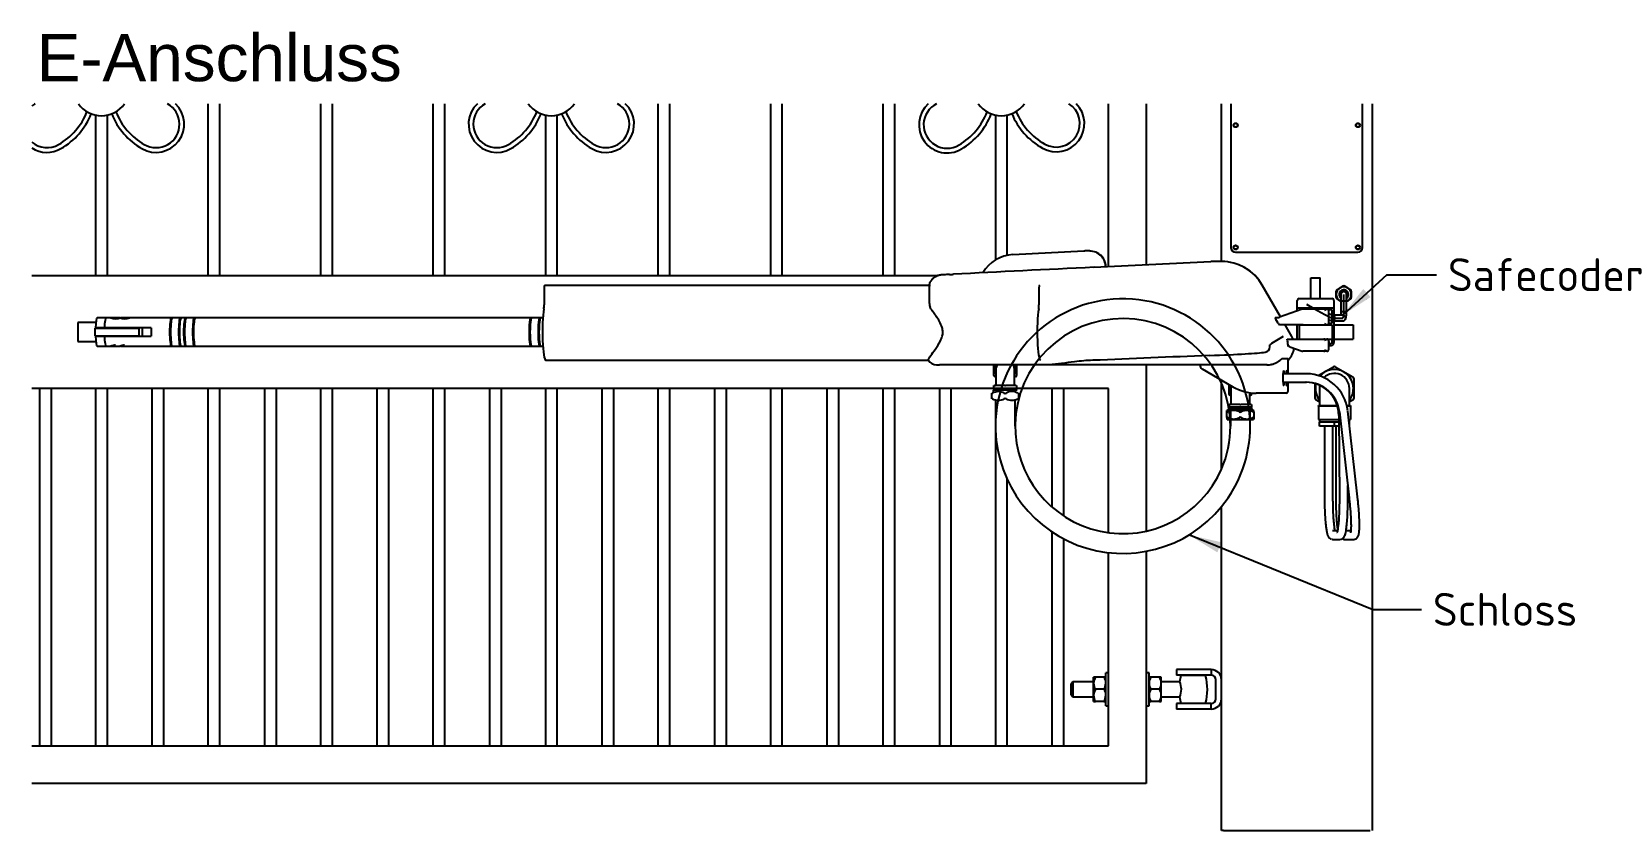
# Model space of a CAD drawing. Header units: inches. Extents: x 28 to 832, y 30 to 567.
# Drawn here: x 505.8 to 674.3, y 43.7 to 128.7 of the extents above; entities that cross this region are included whole.
import ezdxf
from ezdxf.enums import TextEntityAlignment as Align
from ezdxf.lldxf.tags import DXFTag

# ---------------------------------------------------------------- set-up
doc = ezdxf.new("R2010")
doc.units = ezdxf.units.IN
for name, color, linetype in [('ABDECKPLATTE_ELE', 7, 'Continuous'), ('AUGENSCHRAUBE', 7, 'Continuous'), ('Default', 7, 'Continuous'), ('FAAC415-MOTOR', 7, 'Continuous'), ('HÜLSE', 7, 'Continuous'), ('KABEL1-90', 7, 'Continuous'), ('KABEL2_90', 7, 'Continuous'), ('KABEL_CODER', 7, 'Continuous'), ('LTS20-90FMC-M20', 7, 'Continuous'), ('LTS20-90FMC-M20_', 7, 'Continuous'), ('LTS20SW_1', 7, 'Continuous'), ('METALLTOR', 7, 'Continuous'), ('MOTORSCHARNIER_F', 7, 'Continuous'), ('MUTTER-M16', 7, 'Continuous'), ('PFAHL', 7, 'Continuous'), ('RWV-M32', 7, 'Continuous'), ('RWV-M32-SCHRAUBE', 7, 'Continuous'), ('SAFECODER', 7, 'Continuous'), ('SCHANIER', 7, 'Continuous'), ('SCHEIBE_16', 7, 'Continuous'), ('SKINTOP12-DECKEL', 7, 'Continuous'), ('SKINTOP12-GRUND', 7, 'Continuous'), ('STANGE', 7, 'Continuous'), ('STANGENSCHARNIER', 7, 'Continuous'), ('VERZIERUNG', 7, 'Continuous')]:
    doc.layers.add(name, color=color, linetype=linetype)
doc.styles.add('SEACAD_arial_ttfI', font='arial.ttf', dxfattribs={"height": 0.2})
doc.styles.add('SEACAD_seiso_ttf', font='seiso.ttf', dxfattribs={"height": 0.2})
tags = doc.linetypes.add('DOT2', pattern=[0.125, 0, -0.125]).pattern_tags.tags
tags[6:7] = [DXFTag(74, 4), DXFTag(75, 0), DXFTag(340, '0'), DXFTag(46, 0.0), DXFTag(50, 0.0), DXFTag(44, 0.0), DXFTag(45, 0.0)]
tags[4:5] = [DXFTag(74, 4), DXFTag(75, 0), DXFTag(340, '0'), DXFTag(46, 0.0), DXFTag(50, 0.0), DXFTag(44, 0.0), DXFTag(45, 0.0)]

# ---------------------------------------------------------------- blocks, each defined once
blk = doc.blocks.new('SEANNOT_GROUP23')
at = {"layer": 'Default', "linetype": 'Continuous', "ltscale": 25.4}
blk.add_hatch(color=136, dxfattribs=at).paths.add_polyline_path([(632.26, 74.37), (628.8, 75.15), (631.82, 73.29)])
at = {"layer": 'Default', "color": 7, "linetype": 'Continuous', "ltscale": 25.4}
blk.add_line((648.26, 67.23), (653.51, 67.23), dxfattribs=at)
blk.add_lwpolyline([(648.26, 67.23), (628.8, 75.15)], dxfattribs=at)
at = {"layer": 'Default', "color": 136, "linetype": 'Continuous', "lineweight": 20, "ltscale": 25.4, "const_width": 0.00025}
blk.add_lwpolyline([(632.26, 74.37), (628.8, 75.15), (631.82, 73.29), (632.26, 74.37)], close=True, dxfattribs=at)
at = {"layer": 'Default', "color": 7, "linetype": 'Continuous', "ltscale": 25.4, "style": 'SEACAD_seiso_ttf'}
blk.add_text('Schloss', height=3.5, dxfattribs=at).set_placement((654.73, 68.98), align=Align.TOP_LEFT)
blk = doc.blocks.new('SEANNOT_GROUP24')
at = {"layer": 'Default', "linetype": 'Continuous', "ltscale": 25.4}
blk.add_hatch(color=136, dxfattribs=at).paths.add_polyline_path([(647.33, 101.31), (645.14, 98.52), (648.11, 100.45)])
at = {"layer": 'Default', "color": 7, "linetype": 'Continuous', "ltscale": 25.4}
blk.add_line((649.85, 102.83), (655.1, 102.83), dxfattribs=at)
blk.add_lwpolyline([(649.85, 102.83), (645.14, 98.52)], dxfattribs=at)
at = {"layer": 'Default', "color": 136, "linetype": 'Continuous', "lineweight": 20, "ltscale": 25.4, "const_width": 0.00025}
blk.add_lwpolyline([(647.33, 101.31), (645.14, 98.52), (648.11, 100.45), (647.33, 101.31)], close=True, dxfattribs=at)
at = {"layer": 'Default', "color": 7, "linetype": 'Continuous', "ltscale": 25.4, "style": 'SEACAD_seiso_ttf'}
blk.add_text('Safecoder', height=3.5, dxfattribs=at).set_placement((656.33, 104.58), align=Align.TOP_LEFT)
blk = doc.blocks.new('SE42')
at = {"layer": 'ABDECKPLATTE_ELE', "color": 7, "linetype": 'Continuous', "ltscale": 25.4}
for p, q in [((633.26, 121.01), (633.26, 105.73)), ((647.26, 105.73), (647.26, 121.01)), ((633.76, 105.23), (646.76, 105.23))]:
    blk.add_line(p, q, dxfattribs=at)
for centre in [(633.76, 118.73), (646.76, 118.73), (633.76, 105.73), (646.76, 105.73)]:
    blk.add_circle(centre, 0.225, dxfattribs=at)
for centre, start, end in [((633.76, 105.73), 180, 270), ((646.76, 105.73), 270, 360)]:
    blk.add_arc(centre, 0.5, start, end, dxfattribs=at)
at = {"layer": 'AUGENSCHRAUBE', "color": 7, "linetype": 'Continuous', "ltscale": 25.4}
for p, q in [((616.46, 59.53), (616.26, 59.33)), ((616.26, 58.13), (616.26, 59.33)), ((616.46, 59.53), (616.46, 57.93)), ((618.66, 59.53), (616.46, 59.53)), ((627.82, 59.53), (625.86, 59.53)), ((628.01, 60.23), (627.95, 60.19)), ((630.57, 60.19), (627.95, 60.19)), ((630.57, 60.19), (630.51, 60.23)), ((616.26, 58.13), (616.46, 57.93)), ((616.46, 57.93), (618.66, 57.93)), ((625.86, 57.93), (627.82, 57.93))]:
    blk.add_line(p, q, dxfattribs=at)
for centre, radius, start, end in [((633.48, 58.73), 5.73, 165.3163, 171.9915), ((626.07, 58.73), 1.92, 335.3118, 24.692), ((625.03, 58.73), 5.73, 344.8107, 14.6837), ((633.48, 58.73), 5.73, 187.9168, 195.1893)]:
    blk.add_arc(centre, radius, start, end, dxfattribs=at)
at = {"layer": 'FAAC415-MOTOR', "color": 7, "linetype": 'Continuous', "ltscale": 25.4}
for p, q in [((610.09, 104.97), (617.64, 105.35)), ((618.25, 105.35), (617.72, 105.35)), ((618.7, 103.62), (631.14, 104.23)), ((632.28, 104.23), (631.38, 104.23)), ((601.21, 101.23), (601.21, 101.31)), ((601.21, 99.76), (601.21, 101.23)), ((638.53, 98.33), (636.58, 101.73)), ((637.95, 98.28), (638.37, 98.28)), ((638.27, 97.68), (638.04, 98.08)), ((640.83, 99.17), (638.44, 98.3)), ((640.9, 99.18), (643.14, 99.18)), ((643.14, 99.18), (643.46, 99.18)), ((643.66, 97.68), (643.66, 98.98)), ((640.94, 97.48), (638.41, 97.48)), ((639.72, 96.26), (639.02, 97.48)), ((639.24, 95.98), (640.94, 95.98)), ((639.28, 95.78), (639.24, 95.98)), ((639.35, 95.26), (639.34, 95.38)), ((639.36, 95.23), (639.35, 95.26)), ((639.37, 95.18), (639.36, 95.23)), ((639.46, 95.18), (639.37, 95.18)), ((639.53, 95.17), (640.83, 94.7)), ((643.14, 94.68), (640.9, 94.68)), ((643.46, 94.68), (643.14, 94.68)), ((643.66, 95.78), (643.66, 95.78)), ((643.66, 94.88), (643.66, 95.78)), ((601.97, 93.23), (602.28, 93.23)), ((603.66, 93.23), (602.28, 93.23)), ((613.47, 93.23), (603.66, 93.23)), ((637.09, 93.23), (613.47, 93.23)), ((630.21, 92.8), (633.47, 90.9)), ((637.12, 93.23), (637.09, 93.23)), ((638.73, 93.91), (639.34, 93.91)), ((639.34, 92.28), (639.34, 93.89)), ((639.34, 90.43), (639.34, 91.38)), ((637.64, 90.23), (635.95, 90.23)), ((638.53, 90.23), (637.64, 90.23)), ((639.14, 90.23), (638.53, 90.23)), ((639.14, 90.23), (639.14, 90.23))]:
    blk.add_line(p, q, dxfattribs=at)
for centre, radius, start, end in [((618.29, 103.66), 1.67, 359.5931, 63.8229), ((632.31, 99.29), 4.92, 29.6687, 81.5755), ((602.06, 99.7), 0.853, 175.8732, 205.7951), ((638.37, 98.48), 0.197, 270, 290.1374), ((640.9, 98.98), 0.2, 90, 110.1374), ((643.46, 98.98), 0.2, 0, 90), ((651.46, 74.41), 25.25, 120.074, 123.8597), ((637.99, 95.26), 2, 21.2381, 29.9569), ((636.84, 95.15), 0.555, 277.1924, 358.8786), ((637.33, 95.26), 2.01, 3.4523, 15.0026), ((639.46, 94.99), 0.197, 69.8626, 90), ((640.9, 94.88), 0.2, 249.8626, 270), ((643.46, 94.88), 0.2, 270, 360), ((601.97, 94.23), 1, 209.0843, 270.0103), ((717.82, -2174.68), 2270.57, 92.19305, 92.50477), ((637.12, 95.21), 1.97, 270, 284.581), ((639.14, 90.43), 0.2, 270, 360)]:
    blk.add_arc(centre, radius, start, end, dxfattribs=at)
for centre, major_axis, ratio, start_param, end_param in [((610.28, 100.98), (0, 4), 0.9862, 0.048629, 1.033406), ((617.72, 103.64), (0, -1.7), 0.989066, 3.141593, 3.190222), ((618.25, 103.64), (0, -1.7), 0.99611, 1.570796, 3.141593), ((629.2, 103.67), (-77.97, -3.77), 0.005901, 4.847094, 5.0446), ((631.38, 99.23), (0, -5), 0.991468, 3.141593, 3.190222), ((632.28, 99.23), (0, -5), 0.993708, 2.094395, 3.141593), ((635.29, 100.98), (-1.3, -0.75), 0.054231, 3.142009, 3.247188), ((638.06, 98.08), (0.116, -0.2), 0.091229, 3.088775, 4.659571), ((643.14, 98.98), (0, -0.2), 0.992588, 1.570796, 3.141593), ((638.29, 97.68), (0.116, -0.2), 0.091229, 4.659571, 6.230368), ((643.14, 97.68), (0, -0.2), 0.992588, 0, 1.570796), ((643.46, 97.68), (0, -0.2), 0.992588, 0, 1.570796), ((524.48, 94.73), (112.91, 0), 0.013284, 5.943348, 6.190399), ((638, 95.23), (0, -2), 0.992588, 0.760013, 1.460275), ((643.14, 95.78), (0, 0.2), 0.992588, 4.712389, 6.283185), ((643.14, 94.88), (0, 0.2), 0.992588, 3.141593, 4.712389), ((643.46, 95.78), (0, 0.2), 0.992588, 4.712389, 6.283185), ((630.46, 93.23), (0, -0.5), 0.992588, 4.712389, 5.759587), ((630.31, 92.97), (0.101, 0.173), 0.105244, 3.141593, 3.202733), ((637.09, 95.23), (0, 2), 0.992588, 3.141593, 3.392683), ((638.87, 91.83), (0, 0.8), 0.121525, 0, 4.114983), ((638.87, 91.83), (0, 0.8), 0.121525, 5.309795, 6.283185), ((639.19, 91.83), (0, 0.8), 0.121525, 0, 0.97339), ((639.19, 91.83), (0, 0.8), 0.121525, 2.168203, 4.114983), ((639.19, 91.83), (0, 0.8), 0.121525, 5.309795, 6.283185), ((635.95, 95.23), (0, -5), 0.992588, 5.759587, 6.283185), ((633.57, 91.08), (0.101, 0.173), 0.105244, 3.141593, 3.202733)]:
    blk.add_ellipse(centre, major_axis=major_axis, ratio=ratio, start_param=start_param, end_param=end_param, dxfattribs=at)
for points, knots in [([(603.35, 102.85), (603.29, 102.85), (603.11, 102.84), (602.86, 102.83), (602.63, 102.81), (602.53, 102.81), (602.45, 102.8), (602.38, 102.79), (602.26, 102.77), (602.08, 102.72), (601.83, 102.61), (601.57, 102.43), (601.35, 102.17), (601.21, 101.93), (601.18, 101.79), (601.17, 101.74)], [0, 0, 0, 0, 0.062045, 0.187203, 0.313252, 0.44315, 0.484375, 0.505478, 0.53583, 0.590563, 0.673621, 0.766594, 0.864443, 0.963032, 1, 1, 1, 1]), ([(601.21, 101.31), (601.2, 101.37), (601.2, 101.42), (601.2, 101.47), (601.2, 101.52), (601.2, 101.57), (601.2, 101.6), (601.2, 101.64), (601.19, 101.67), (601.19, 101.69), (601.19, 101.72), (601.18, 101.73), (601.18, 101.73), (601.18, 101.73), (601.18, 101.73), (601.17, 101.73)], [0, 0, 0, 0, 0.2371829, 0.2371829, 0.2371829, 0.474356, 0.474356, 0.474356, 0.7116098, 0.7116098, 0.7116098, 0.9496137, 0.9496137, 0.9496137, 1, 1, 1, 1]), ([(601.35, 94.23), (601.48, 94.42), (601.64, 94.64), (601.8, 94.88), (601.99, 95.15), (602.19, 95.45), (602.37, 95.79), (602.45, 95.94), (602.52, 96.11), (602.57, 96.29), (602.61, 96.44), (602.63, 96.59), (602.63, 96.75), (602.63, 96.9), (602.6, 97.06), (602.56, 97.21), (602.49, 97.44), (602.39, 97.65), (602.28, 97.85), (602.07, 98.21), (601.84, 98.53), (601.65, 98.81), (601.51, 99.01), (601.39, 99.18), (601.29, 99.33)], [0, 0, 0, 0, 0.160389, 0.160389, 0.160389, 0.337837, 0.337837, 0.337837, 0.419058, 0.419058, 0.419058, 0.487166, 0.487166, 0.487166, 0.555406, 0.555406, 0.555406, 0.663139, 0.663139, 0.663139, 0.861039, 0.861039, 0.861039, 1, 1, 1, 1]), ([(601.09, 93.75), (601.08, 93.77), (601.1, 93.81), (601.13, 93.88), (601.17, 93.96), (601.24, 94.06), (601.32, 94.19), (601.33, 94.2), (601.34, 94.22), (601.35, 94.23)], [0.5713703, 0.5713703, 0.5713703, 0.5713703, 0.7605389, 0.7605389, 0.7605389, 0.9754182, 0.9754182, 0.9754182, 1, 1, 1, 1]), ([(618.59, 93.73), (617.93, 93.7), (617.28, 93.65), (616.64, 93.57), (615.71, 93.46), (614.8, 93.3), (613.95, 93.25), (613.79, 93.24), (613.63, 93.23), (613.47, 93.23)], [0, 0, 0, 0, 0.365378, 0.365378, 0.365378, 0.897171, 0.897171, 0.897171, 1, 1, 1, 1]), ([(637.61, 93.3), (637.73, 93.33), (637.84, 93.37), (637.95, 93.41), (638.05, 93.46), (638.15, 93.51), (638.24, 93.57), (638.34, 93.63), (638.43, 93.7), (638.51, 93.75), (638.57, 93.8), (638.62, 93.84), (638.66, 93.87), (638.69, 93.89), (638.71, 93.91), (638.72, 93.91), (638.73, 93.91), (638.73, 93.91), (638.73, 93.91)], [0, 0, 0, 0, 0.208603, 0.208603, 0.208603, 0.41558, 0.41558, 0.41558, 0.651121, 0.651121, 0.651121, 0.832233, 0.832233, 0.832233, 0.973666, 0.973666, 0.973666, 1, 1, 1, 1])]:
    blk.add_open_spline(points, degree=3, knots=knots, dxfattribs=at)
blk.add_rational_spline([(603.35, 102.85), (603.54, 102.86), (603.75, 102.87)], [0.932882754011, 0.95881795272, 1], degree=2, dxfattribs=at)
for points, degree in [([(637.39, 95.14), (637.42, 95.26), (637.38, 95.38)], 2), ([(639.34, 93.91), (639.34, 93.91), (639.34, 93.91), (639.34, 93.9)], 3)]:
    blk.add_open_spline(points, degree=degree, dxfattribs=at)
at = {"layer": 'HÜLSE', "color": 7, "linetype": 'Continuous', "ltscale": 25.4}
for p, q in [((560.24, 101.23), (560.24, 99.61)), ((560.3, 101.73), (601.31, 101.73)), ((612.84, 101.23), (612.84, 99.61)), ((560.42, 93.73), (601.12, 93.73))]:
    blk.add_line(p, q, dxfattribs=at)
for centre, major_axis, start_param, end_param in [((560.3, 101.23), (0, -0.5), 3.141593, 4.712389), ((612.91, 101.23), (0, 0.5), 0, 1.570796), ((560.18, 99.61), (0, -0.5), 0.608246, 1.570796), ((612.78, 99.61), (0, 0.5), 3.749838, 4.712389), ((560.42, 96.73), (0, 3), 0.608246, 3.141593), ((613.03, 96.73), (0, 3), 0.608246, 3.141593)]:
    blk.add_ellipse(centre, major_axis=major_axis, ratio=0.121525, start_param=start_param, end_param=end_param, dxfattribs=at)
at = {"layer": 'KABEL1-90', "color": 7, "linetype": 'Continuous', "ltscale": 25.4}
for p, q in [((644.72, 87.86), (644.79, 79.13)), ((643.21, 86.73), (643.21, 79.13)), ((644.11, 79.13), (644.11, 86.73)), ((645.69, 79.14), (645.68, 80.41)), ((644.58, 75.58), (644.07, 75.58)), ((644.07, 74.68), (644.85, 74.68))]:
    blk.add_line(p, q, dxfattribs=at)
blk.add_arc((641.19, 87.85), 3.54, 0.1687, 89.7578, dxfattribs=at)
blk.add_ellipse((644.07, 75.13), major_axis=(0, 0.45), ratio=0.994743, start_param=3.100403, end_param=3.141593, dxfattribs=at)
for points, knots in [([(643.21, 79.13), (643.21, 79.01), (643.21, 78.71), (643.22, 78.16), (643.24, 77.55), (643.27, 76.97), (643.31, 76.44), (643.36, 75.98), (643.42, 75.59), (643.49, 75.26), (643.56, 75.05), (643.67, 74.87), (643.79, 74.76), (643.88, 74.72), (643.9, 74.71)], [0, 0, 0, 0, 0.0510937, 0.1484778, 0.2459971, 0.3436788, 0.4416722, 0.5402439, 0.6399599, 0.7423065, 0.8529372, 0.9071613, 0.9499522, 0.9659892, 0.9659892, 0.9659892, 0.9659892]), ([(644.34, 75.58), (644.34, 75.59), (644.32, 75.68), (644.28, 75.88), (644.24, 76.22), (644.2, 76.66), (644.16, 77.17), (644.13, 77.73), (644.12, 78.33), (644.11, 78.82), (644.11, 79.07), (644.11, 79.13)], [0.2768407, 0.2768407, 0.2768407, 0.2768407, 0.3007721, 0.3860555, 0.4787366, 0.5751763, 0.6734359, 0.7726033, 0.8722421, 0.9721247, 1, 1, 1, 1]), ([(644.79, 79.13), (644.79, 79.01), (644.79, 78.72), (644.78, 78.18), (644.77, 77.59), (644.74, 77.03), (644.71, 76.53), (644.66, 76.1), (644.62, 75.77), (644.58, 75.55), (644.54, 75.44), (644.53, 75.41), (644.53, 75.42)], [0, 0, 0, 0, 0.0524083, 0.1522719, 0.2521224, 0.3517675, 0.451035, 0.5496182, 0.6468971, 0.731342, 0.804396, 0.8536253, 0.8536253, 0.8536253, 0.8536253]), ([(644.85, 74.68), (644.94, 74.7), (645.07, 74.72), (645.22, 74.84), (645.31, 74.95), (645.38, 75.09), (645.44, 75.29), (645.5, 75.58), (645.55, 75.97), (645.6, 76.43), (645.64, 76.96), (645.67, 77.54), (645.68, 78.15), (645.69, 78.7), (645.69, 79.01), (645.69, 79.14)], [0, 0, 0, 0, 0.045265, 0.084024, 0.125143, 0.176859, 0.256084, 0.357301, 0.453466, 0.554769, 0.653885, 0.752052, 0.849766, 0.947254, 1, 1, 1, 1]), ([(643.99, 74.69), (644, 74.69), (644.03, 74.69), (644.05, 74.69), (644.07, 74.68)], [0.98345278, 0.98345278, 0.98345278, 0.98345278, 0.99195291, 1, 1, 1, 1])]:
    blk.add_open_spline(points, degree=3, knots=knots, dxfattribs=at)
at = {"layer": 'KABEL2_90', "color": 7, "linetype": 'Continuous', "ltscale": 25.4}
for p, q in [((641.28, 92.28), (638.79, 92.28)), ((638.79, 91.38), (641.28, 91.38)), ((644.79, 88.23), (644.79, 88.23)), ((644.79, 88.23), (645.83, 79.1)), ((646.72, 79.21), (645.68, 88.33)), ((644.41, 86.73), (644.41, 79.13)), ((645.27, 74.68), (646.32, 74.68)), ((646, 75.58), (645.5, 75.58))]:
    blk.add_line(p, q, dxfattribs=at)
for radius, start, end in [(4.44, 6.3247, 89.8216), (3.54, 6.2842, 89.7752)]:
    blk.add_arc((641.27, 87.85), radius, start, end, dxfattribs=at)
blk.add_ellipse((645.27, 75.13), major_axis=(0, 0.45), ratio=0.994743, start_param=3.100403, end_param=3.141593, dxfattribs=at)
for points, knots in [([(644.41, 79.13), (644.41, 79.01), (644.41, 78.71), (644.42, 78.16), (644.44, 77.55), (644.47, 76.97), (644.51, 76.44), (644.56, 76.02), (644.59, 75.79), (644.6, 75.7)], [0, 0, 0, 0, 0.0510937, 0.1484778, 0.2459971, 0.3436788, 0.4416722, 0.5402439, 0.6136277, 0.6136277, 0.6136277, 0.6136277]), ([(645.83, 79.1), (645.84, 78.98), (645.87, 78.69), (645.92, 78.15), (645.97, 77.56), (646, 77.01), (646.02, 76.51), (646.03, 76.08), (646.02, 75.74), (646, 75.52), (645.98, 75.4), (645.97, 75.38), (645.97, 75.38)], [0, 0, 0, 0, 0.0518948, 0.15078, 0.2496527, 0.3483233, 0.4466221, 0.5442471, 0.6405872, 0.7242413, 0.7966101, 0.8454099, 0.8454099, 0.8454099, 0.8454099]), ([(646.32, 74.68), (646.4, 74.7), (646.53, 74.72), (646.69, 74.84), (646.77, 74.97), (646.83, 75.11), (646.88, 75.29), (646.91, 75.56), (646.93, 75.94), (646.93, 76.39), (646.91, 76.92), (646.88, 77.49), (646.83, 78.09), (646.78, 78.68), (646.74, 79.03), (646.72, 79.21)], [0, 0, 0, 0, 0.04439, 0.083314, 0.122576, 0.169805, 0.238228, 0.341643, 0.437556, 0.538646, 0.637056, 0.734361, 0.831149, 0.927679, 1, 1, 1, 1]), ([(645.19, 74.69), (645.2, 74.69), (645.23, 74.69), (645.25, 74.69), (645.27, 74.68)], [0.98345278, 0.98345278, 0.98345278, 0.98345278, 0.99195291, 1, 1, 1, 1]), ([(645.54, 75.58), (645.54, 75.59), (645.53, 75.63), (645.52, 75.68), (645.52, 75.7)], [0.27684069, 0.27684069, 0.27684069, 0.27684069, 0.30077213, 0.32721835, 0.32721835, 0.32721835, 0.32721835])]:
    blk.add_open_spline(points, degree=3, knots=knots, dxfattribs=at)
blk.add_open_spline([(645.06, 74.73), (645.08, 74.72), (645.09, 74.72), (645.1, 74.71)], degree=3, dxfattribs=at)
at = {"layer": 'KABEL_CODER', "color": 7, "linetype": 'DOT2', "ltscale": 25.4}
for p, q in [((641.31, 99.68), (642.09, 99.25)), ((645.26, 100.05), (645.26, 100.73)), ((645.26, 98.9), (645.26, 100.05)), ((642.09, 99.25), (643.24, 98.6)), ((644.04, 98.22), (645.15, 98.22))]:
    blk.add_line(p, q, dxfattribs=at)
at = {"layer": 'KABEL_CODER', "color": 7, "linetype": 'Continuous', "ltscale": 25.4}
for p, q in [((644.96, 100.74), (644.96, 99.96)), ((644.96, 99.96), (644.96, 98.8)), ((645.56, 99.96), (645.56, 100.73)), ((645.56, 98.8), (645.56, 99.96)), ((645.14, 98.52), (644.21, 98.52)), ((644.21, 97.92), (645.14, 97.92))]:
    blk.add_line(p, q, dxfattribs=at)
for centre, radius, start, end in [((645.26, 100.73), 0.3, 0, 178.4994), ((645.26, 100.73), 0.3, 359.03, 360), ((646.85, 104.8), 6.87, 242.3419, 245.6027), ((645.53, 102.43), 4.77, 246.9019, 251.2389)]:
    blk.add_arc(centre, radius, start, end, dxfattribs=at)
for centre, major_axis, ratio, start_param, end_param in [((645.26, 99.96), (0.3, 0), 0.243182, 0, 3.141593), ((645.26, 99.96), (0.3, 0), 0.243182, 6.259192, 6.283185), ((644.03, 98.22), (0, -0.3), 0.988877, 6.184312, 6.222757), ((644.03, 98.22), (0, -0.3), 0.988877, 0.660832, 2.480761), ((645.26, 98.8), (0.3, 0), 0.243182, 0, 3.141593), ((645.14, 98.22), (0, -0.3), 0.988877, 0, 3.141593), ((645.26, 98.8), (0.3, 0), 0.243182, 6.261812, 6.283185)]:
    blk.add_ellipse(centre, major_axis=major_axis, ratio=ratio, start_param=start_param, end_param=end_param, dxfattribs=at)
at = {"layer": 'KABEL_CODER', "color": 7, "linetype": 'DOT2', "ltscale": 25.4}
for centre, major_axis, ratio, start_param, end_param in [((643.27, 98.66), (0.785, -0.441), 0.073502, 4.712389, 6.153164), ((645.12, 99.12), (-0.034, 0.899), 0.148632, 3.135988, 4.463927)]:
    blk.add_ellipse(centre, major_axis=major_axis, ratio=ratio, start_param=start_param, end_param=end_param, dxfattribs=at)
at = {"layer": 'KABEL_CODER', "color": 7, "linetype": 'Continuous', "ltscale": 25.4}
for points, knots in [([(644.96, 98.81), (644.96, 98.75), (644.96, 98.67), (644.96, 98.57), (644.97, 98.53), (644.98, 98.51), (644.98, 98.51)], [0, 0, 0, 0, 0.1451485, 0.2833492, 0.4132555, 0.4574674, 0.4574674, 0.4574674, 0.4574674]), ([(645.38, 98.04), (645.39, 98.05), (645.46, 98.13), (645.5, 98.28), (645.55, 98.52), (645.56, 98.7), (645.56, 98.8)], [0.2829426, 0.2829426, 0.2829426, 0.2829426, 0.3263894, 0.5979845, 0.7846822, 1, 1, 1, 1])]:
    blk.add_open_spline(points, degree=3, knots=knots, dxfattribs=at)
at = {"layer": 'LTS20-90FMC-M20', "color": 7, "linetype": 'Continuous', "ltscale": 25.4}
for p, q in [((608.06, 92.1), (608.06, 93.23)), ((610.46, 93.23), (610.46, 92.1)), ((608.06, 90.73), (608.06, 91.03)), ((608.06, 91.03), (608.11, 91.03)), ((608.26, 91.93), (608.11, 92.01)), ((609.21, 91.03), (608.11, 91.03)), ((608.26, 92.69), (608.26, 91.14)), ((609.21, 91.03), (609.31, 91.03)), ((610.41, 91.03), (609.31, 91.03)), ((610.26, 91.14), (610.26, 92.69)), ((610.41, 92.01), (610.26, 91.93)), ((610.41, 91.03), (610.46, 91.03)), ((610.46, 91.03), (610.46, 90.73)), ((633.06, 90.1), (633.06, 91.14)), ((608.08, 90.63), (607.98, 90.53)), ((610.53, 90.53), (607.98, 90.53)), ((607.98, 90.53), (607.98, 90.25)), ((608.11, 90.73), (608.06, 90.73)), ((608.08, 90.73), (608.08, 90.63)), ((610.43, 90.63), (608.08, 90.63)), ((609.21, 90.73), (608.11, 90.73)), ((609.31, 90.73), (609.21, 90.73)), ((610.41, 90.73), (609.31, 90.73)), ((610.46, 90.73), (610.41, 90.73)), ((610.43, 90.63), (610.43, 90.73)), ((610.53, 90.53), (610.43, 90.63)), ((633.26, 89.93), (633.11, 90.01)), ((633.26, 90.69), (633.26, 89.14)), ((635.26, 89.14), (635.26, 90.28)), ((635.41, 90.01), (635.26, 89.93)), ((635.46, 90.26), (635.46, 90.1)), ((633.08, 88.63), (632.98, 88.53)), ((635.53, 88.53), (632.98, 88.53)), ((632.98, 88.53), (632.98, 88.43)), ((633.06, 88.73), (633.06, 89.03)), ((633.06, 89.03), (633.11, 89.03)), ((633.11, 88.73), (633.06, 88.73)), ((633.08, 88.73), (633.08, 88.63)), ((635.43, 88.63), (633.08, 88.63)), ((634.21, 89.03), (633.11, 89.03)), ((634.21, 88.73), (633.11, 88.73)), ((634.21, 89.03), (634.31, 89.03)), ((634.31, 88.73), (634.21, 88.73)), ((635.41, 89.03), (634.31, 89.03)), ((635.41, 88.73), (634.31, 88.73)), ((635.41, 89.03), (635.46, 89.03)), ((635.46, 88.73), (635.41, 88.73)), ((635.43, 88.63), (635.43, 88.73)), ((635.53, 88.53), (635.43, 88.63)), ((635.46, 89.03), (635.46, 88.73)), ((635.53, 88.43), (635.53, 88.53))]:
    blk.add_line(p, q, dxfattribs=at)
for centre, start, end in [((608.16, 92.1), 180, 240), ((610.36, 92.1), 300, 360), ((633.16, 90.1), 180, 240), ((635.36, 90.1), 300, 360)]:
    blk.add_arc(centre, 0.1, start, end, dxfattribs=at)
for points, knots in [([(608.24, 92.26), (608.23, 92.3), (608.21, 92.35), (608.2, 92.4), (608.16, 92.53), (608.15, 92.66), (608.16, 92.8), (608.17, 92.92), (608.21, 93.05), (608.26, 93.17), (608.27, 93.19), (608.29, 93.22), (608.3, 93.24)], [0.2890018, 0.2890018, 0.2890018, 0.2890018, 0.3105866, 0.3105866, 0.3105866, 0.367458, 0.367458, 0.367458, 0.4230527, 0.4230527, 0.4230527, 0.4342189, 0.4342189, 0.4342189, 0.4342189]), ([(608.42, 93.24), (608.39, 93.21), (608.37, 93.17), (608.36, 93.13), (608.31, 93.03), (608.28, 92.92), (608.26, 92.81), (608.26, 92.76), (608.26, 92.71), (608.26, 92.65)], [0.55619011, 0.55619011, 0.55619011, 0.55619011, 0.57534267, 0.57534267, 0.57534267, 0.62854107, 0.62854107, 0.62854107, 0.65276913, 0.65276913, 0.65276913, 0.65276913]), ([(610.26, 92.67), (610.26, 92.67), (610.26, 92.67), (610.26, 92.67), (610.26, 92.79), (610.24, 92.92), (610.2, 93.03), (610.18, 93.1), (610.14, 93.18), (610.1, 93.24)], [0.146793, 0.146793, 0.146793, 0.146793, 0.14803349, 0.14803349, 0.14803349, 0.20462594, 0.20462594, 0.20462594, 0.24137224, 0.24137224, 0.24137224, 0.24137224]), ([(610.22, 93.24), (610.25, 93.19), (610.27, 93.13), (610.29, 93.07), (610.34, 92.96), (610.36, 92.83), (610.36, 92.71), (610.36, 92.58), (610.34, 92.45), (610.3, 92.33), (610.29, 92.3), (610.28, 92.27), (610.27, 92.25)], [0.7679614, 0.7679614, 0.7679614, 0.7679614, 0.794423, 0.794423, 0.794423, 0.8479978, 0.8479978, 0.8479978, 0.902498, 0.902498, 0.902498, 0.9150083, 0.9150083, 0.9150083, 0.9150083]), ([(633.3, 91), (633.29, 90.94), (633.27, 90.87), (633.26, 90.81), (633.26, 90.76), (633.26, 90.71), (633.26, 90.65)], [0.59827454, 0.59827454, 0.59827454, 0.59827454, 0.62854107, 0.62854107, 0.62854107, 0.65276913, 0.65276913, 0.65276913, 0.65276913])]:
    blk.add_open_spline(points, degree=3, knots=knots, dxfattribs=at)
for points, degree in [([(608.16, 91.03), (608.26, 91.03), (608.26, 91.13)], 2), ([(608.28, 91.14), (608.27, 91.14), (608.26, 91.14), (608.26, 91.13)], 3), ([(610.26, 91.13), (610.26, 91.14), (610.26, 91.14), (610.25, 91.14)], 3), ([(610.36, 91.03), (610.26, 91.03), (610.26, 91.14)], 2), ([(633.16, 89.03), (633.26, 89.03), (633.26, 89.13)], 2), ([(635.36, 89.03), (635.26, 89.03), (635.26, 89.14)], 2)]:
    blk.add_open_spline(points, degree=degree, dxfattribs=at)
at = {"layer": 'LTS20-90FMC-M20_', "color": 7, "linetype": 'Continuous', "ltscale": 25.4}
for p, q in [((607.83, 89.64), (607.83, 90.23)), ((610.69, 90.23), (610.69, 89.64)), ((632.87, 88.43), (632.82, 88.39)), ((632.83, 88.23), (632.83, 88.4)), ((632.83, 87.64), (632.83, 88.23)), ((632.87, 88.43), (635.65, 88.43)), ((635.7, 88.39), (635.65, 88.43)), ((635.69, 88.23), (635.69, 88.4)), ((635.69, 88.23), (635.69, 87.64)), ((632.82, 87.48), (632.87, 87.43)), ((632.83, 87.64), (632.83, 87.47)), ((632.87, 87.43), (635.65, 87.43)), ((635.65, 87.43), (635.7, 87.48)), ((635.69, 87.64), (635.69, 87.47))]:
    blk.add_line(p, q, dxfattribs=at)
for centre, radius, start, end in [((608.54, 89.16), 1.23, 60.0085, 119.9915), ((608.54, 90.7), 1.23, 240.0085, 299.9915), ((609.26, 90.43), 0.223, 243.317, 296.683), ((609.26, 89.44), 0.223, 63.317, 116.683), ((609.97, 89.18), 1.22, 59.728, 120.272), ((609.97, 90.69), 1.22, 239.728, 300.272), ((633.54, 87.16), 1.23, 60.0085, 119.9915), ((634.26, 88.43), 0.223, 243.317, 296.683), ((634.26, 87.44), 0.223, 63.317, 116.683), ((634.97, 87.18), 1.22, 59.728, 120.272), ((633.54, 88.7), 1.23, 240.0085, 299.9915), ((634.97, 88.69), 1.22, 239.728, 300.272)]:
    blk.add_arc(centre, radius, start, end, dxfattribs=at)
for points, knots in [([(607.83, 90.23), (607.83, 90.22), (607.83, 90.22), (607.84, 90.21), (607.84, 90.21), (607.85, 90.21), (607.86, 90.21), (607.87, 90.21), (607.88, 90.21), (607.89, 90.21), (607.9, 90.22), (607.92, 90.22), (607.93, 90.23)], [0, 0, 0, 0, 0.257024, 0.257024, 0.257024, 0.515919, 0.515919, 0.515919, 0.755865, 0.755865, 0.755865, 1, 1, 1, 1]), ([(607.93, 89.64), (607.92, 89.65), (607.9, 89.65), (607.89, 89.66), (607.88, 89.66), (607.86, 89.66), (607.85, 89.66), (607.85, 89.66), (607.84, 89.66), (607.84, 89.66), (607.83, 89.65), (607.83, 89.65), (607.83, 89.64)], [0, 0, 0, 0, 0.2570243, 0.2570243, 0.2570243, 0.5159194, 0.5159194, 0.5159194, 0.7558647, 0.7558647, 0.7558647, 1, 1, 1, 1]), ([(610.59, 90.23), (610.6, 90.22), (610.62, 90.22), (610.63, 90.21), (610.64, 90.21), (610.65, 90.21), (610.66, 90.21), (610.67, 90.21), (610.68, 90.21), (610.68, 90.21), (610.69, 90.22), (610.69, 90.22), (610.69, 90.23)], [0, 0, 0, 0, 0.257024, 0.257024, 0.257024, 0.515919, 0.515919, 0.515919, 0.755865, 0.755865, 0.755865, 1, 1, 1, 1]), ([(610.69, 89.64), (610.69, 89.65), (610.69, 89.65), (610.68, 89.66), (610.68, 89.66), (610.67, 89.66), (610.66, 89.66), (610.65, 89.66), (610.64, 89.66), (610.63, 89.66), (610.62, 89.65), (610.6, 89.65), (610.59, 89.64)], [0, 0, 0, 0, 0.257024, 0.257024, 0.257024, 0.515919, 0.515919, 0.515919, 0.755865, 0.755865, 0.755865, 1, 1, 1, 1]), ([(632.83, 88.23), (632.83, 88.22), (632.83, 88.22), (632.84, 88.21), (632.84, 88.21), (632.85, 88.21), (632.86, 88.21), (632.87, 88.21), (632.88, 88.21), (632.89, 88.21), (632.9, 88.22), (632.92, 88.22), (632.93, 88.23)], [0, 0, 0, 0, 0.257024, 0.257024, 0.257024, 0.515919, 0.515919, 0.515919, 0.755865, 0.755865, 0.755865, 1, 1, 1, 1]), ([(632.93, 87.64), (632.92, 87.65), (632.9, 87.65), (632.89, 87.66), (632.88, 87.66), (632.86, 87.66), (632.85, 87.66), (632.85, 87.66), (632.84, 87.66), (632.84, 87.66), (632.83, 87.65), (632.83, 87.65), (632.83, 87.64)], [0, 0, 0, 0, 0.2570243, 0.2570243, 0.2570243, 0.5159194, 0.5159194, 0.5159194, 0.7558647, 0.7558647, 0.7558647, 1, 1, 1, 1]), ([(635.59, 88.23), (635.6, 88.22), (635.62, 88.22), (635.63, 88.21), (635.64, 88.21), (635.65, 88.21), (635.66, 88.21), (635.67, 88.21), (635.68, 88.21), (635.68, 88.21), (635.69, 88.22), (635.69, 88.22), (635.69, 88.23)], [0, 0, 0, 0, 0.257024, 0.257024, 0.257024, 0.515919, 0.515919, 0.515919, 0.755865, 0.755865, 0.755865, 1, 1, 1, 1]), ([(635.69, 87.64), (635.69, 87.65), (635.69, 87.65), (635.68, 87.66), (635.68, 87.66), (635.67, 87.66), (635.66, 87.66), (635.65, 87.66), (635.64, 87.66), (635.63, 87.66), (635.62, 87.65), (635.6, 87.65), (635.59, 87.64)], [0, 0, 0, 0, 0.257024, 0.257024, 0.257024, 0.515919, 0.515919, 0.515919, 0.755865, 0.755865, 0.755865, 1, 1, 1, 1])]:
    blk.add_open_spline(points, degree=3, knots=knots, dxfattribs=at)
at = {"layer": 'LTS20SW_1', "color": 7, "linetype": 'Continuous', "ltscale": 25.4}
for p, q in [((608.23, 89.43), (608.23, 86.73)), ((610.33, 86.73), (610.33, 89.43)), ((633.21, 88.73), (633.21, 88.35)), ((633.21, 88.35), (633.21, 87.52)), ((635.31, 88.35), (635.31, 88.73)), ((635.31, 87.52), (635.31, 88.35)), ((633.21, 87.52), (633.21, 86.73)), ((635.31, 86.73), (635.31, 87.52))]:
    blk.add_line(p, q, dxfattribs=at)
for radius, start, end in [(13.54, 0, 177.2561), (11.44, 0, 179.0568), (13.54, 177.2561, 320.7897), (11.44, 179.0568, 336.506), (11.44, 336.506, 360), (13.54, 320.7897, 360)]:
    blk.add_arc((621.77, 86.72), radius, start, end, dxfattribs=at)
at = {"layer": 'METALLTOR', "color": 7, "linetype": 'Continuous', "ltscale": 25.4}
for p, q in [((512.58, 102.73), (512.58, 119.8)), ((513.78, 119.8), (513.78, 102.73)), ((524.54, 102.73), (524.54, 121.01)), ((525.74, 121.01), (525.74, 102.73)), ((536.5, 102.73), (536.5, 121.01)), ((537.7, 121.01), (537.7, 102.73)), ((548.45, 102.73), (548.45, 121.01)), ((549.65, 121.01), (549.65, 102.73)), ((560.41, 102.73), (560.41, 119.8)), ((561.61, 119.8), (561.61, 102.73)), ((572.37, 102.73), (572.37, 121.01)), ((573.57, 121.01), (573.57, 102.73)), ((584.33, 102.73), (584.33, 121.01)), ((585.53, 121.01), (585.53, 102.73)), ((596.29, 102.73), (596.29, 121.01)), ((597.49, 121.01), (597.49, 102.73)), ((608.25, 104.41), (608.25, 119.8)), ((609.45, 119.8), (609.45, 104.89)), ((620.26, 103.69), (620.26, 121.01)), ((624.26, 121.01), (624.26, 103.89)), ((505.77, 102.73), (602.14, 102.73)), ((624.26, 93.23), (624.26, 75.56)), ((608.06, 90.73), (505.77, 90.73)), ((506.62, 52.73), (506.62, 90.73)), ((507.82, 90.73), (507.82, 52.73)), ((512.58, 52.73), (512.58, 90.73)), ((513.78, 90.73), (513.78, 52.73)), ((518.58, 52.73), (518.58, 90.73)), ((519.78, 90.73), (519.78, 52.73)), ((524.54, 52.73), (524.54, 90.73)), ((525.74, 90.73), (525.74, 52.73)), ((530.54, 52.73), (530.54, 90.73)), ((531.74, 90.73), (531.74, 52.73)), ((536.5, 52.73), (536.5, 90.73)), ((537.7, 90.73), (537.7, 52.73)), ((542.5, 52.73), (542.5, 90.73)), ((543.7, 90.73), (543.7, 52.73)), ((548.45, 52.73), (548.45, 90.73)), ((549.65, 90.73), (549.65, 52.73)), ((554.46, 52.73), (554.46, 90.73)), ((555.66, 90.73), (555.66, 52.73)), ((560.41, 52.73), (560.41, 90.73)), ((561.61, 90.73), (561.61, 52.73)), ((566.42, 52.73), (566.42, 90.73)), ((567.62, 90.73), (567.62, 52.73)), ((572.37, 52.73), (572.37, 90.73)), ((573.57, 90.73), (573.57, 52.73)), ((578.38, 52.73), (578.38, 90.73)), ((579.58, 90.73), (579.58, 52.73)), ((584.33, 52.73), (584.33, 90.73)), ((585.53, 90.73), (585.53, 52.73)), ((590.34, 52.73), (590.34, 90.73)), ((591.54, 90.73), (591.54, 52.73)), ((596.29, 52.73), (596.29, 90.73)), ((597.49, 90.73), (597.49, 52.73)), ((602.3, 52.73), (602.3, 90.73)), ((603.5, 90.73), (603.5, 52.73)), ((620.26, 90.73), (610.46, 90.73)), ((614.25, 78.11), (614.25, 90.73)), ((615.45, 90.73), (615.45, 77.19)), ((620.26, 75.39), (620.26, 90.73)), ((608.25, 52.73), (608.25, 86.07)), ((609.45, 81.15), (609.45, 52.73)), ((614.25, 52.73), (614.25, 75.47)), ((615.45, 74.75), (615.45, 52.73)), ((620.26, 52.73), (620.26, 73.28)), ((624.26, 73.42), (624.26, 48.73)), ((505.77, 52.73), (620.26, 52.73)), ((624.26, 48.73), (505.77, 48.73))]:
    blk.add_line(p, q, dxfattribs=at)
at = {"layer": 'MOTORSCHARNIER_F', "color": 7, "linetype": 'Continuous', "ltscale": 25.4}
for p, q in [((641.76, 102.48), (642.76, 102.48)), ((641.76, 100.28), (641.76, 102.48)), ((642.76, 100.28), (642.76, 102.48)), ((640.51, 97.48), (644.01, 97.48)), ((640.51, 97.48), (640.51, 95.98)), ((644.01, 97.48), (644.01, 95.98)), ((644.21, 97.48), (644.65, 97.48)), ((644.65, 97.48), (646.26, 97.48)), ((646.26, 97.48), (646.26, 95.98)), ((640.51, 95.98), (644.01, 95.98)), ((644.21, 95.98), (644.65, 95.98)), ((644.65, 95.98), (646.26, 95.98))]:
    blk.add_line(p, q, dxfattribs=at)
at = {"layer": 'MUTTER-M16', "color": 7, "linetype": 'Continuous', "ltscale": 25.4}
for p, q in [((618.66, 59.37), (618.66, 60.01)), ((618.86, 60.01), (618.66, 60.01)), ((618.66, 58.09), (618.66, 59.37)), ((619.76, 60.01), (618.86, 60.01)), ((619.96, 60.01), (619.76, 60.01)), ((624.76, 60.01), (624.56, 60.01)), ((625.66, 60.01), (624.76, 60.01)), ((625.86, 60.01), (625.66, 60.01)), ((625.86, 59.37), (625.86, 60.01)), ((625.86, 58.09), (625.86, 59.37)), ((618.66, 57.45), (618.66, 58.09)), ((618.66, 57.45), (618.86, 57.45)), ((619.76, 58.73), (618.86, 58.73)), ((619.76, 57.45), (618.86, 57.45)), ((619.76, 57.45), (619.96, 57.45)), ((624.56, 57.45), (624.76, 57.45)), ((625.66, 58.73), (624.76, 58.73)), ((625.66, 57.45), (624.76, 57.45)), ((625.66, 57.45), (625.86, 57.45)), ((625.86, 57.45), (625.86, 58.09))]:
    blk.add_line(p, q, dxfattribs=at)
for centre, radius, start, end in [((619.94, 59.33), 1.28, 147.6733, 177.9425), ((619.82, 59.38), 1.16, 180.4241, 213.9601), ((618.8, 59.37), 1.16, 0.4241, 33.9601), ((618.68, 59.42), 1.28, 327.6733, 357.9425), ((625.84, 59.33), 1.28, 147.6733, 177.9425), ((625.72, 59.38), 1.16, 180.4241, 213.9601), ((624.7, 59.37), 1.16, 0.4241, 33.9601), ((624.58, 59.42), 1.28, 327.6733, 357.9425), ((619.94, 58.05), 1.28, 147.6733, 177.9425), ((619.82, 58.1), 1.16, 180.4241, 213.9601), ((618.8, 58.09), 1.16, 0.4241, 33.9601), ((618.68, 58.14), 1.28, 327.6733, 357.9425), ((625.84, 58.05), 1.28, 147.6733, 177.9425), ((625.72, 58.1), 1.16, 180.4241, 213.9601), ((624.7, 58.09), 1.16, 0.4241, 33.9601), ((624.58, 58.14), 1.28, 327.6733, 357.9425)]:
    blk.add_arc(centre, radius, start, end, dxfattribs=at)
at = {"layer": 'PFAHL', "color": 7, "linetype": 'Continuous', "ltscale": 25.4}
for p, q in [((632.26, 104.23), (632.26, 121.01)), ((648.26, 121.01), (648.26, 43.73)), ((632.26, 82.18), (632.26, 91.61)), ((632.26, 43.73), (632.26, 78.17)), ((632.46, 43.73), (632.26, 43.73)), ((632.46, 43.73), (648.06, 43.73))]:
    blk.add_line(p, q, dxfattribs=at)
for centre in [(633.76, 118.73), (646.76, 118.73), (633.76, 105.73), (646.76, 105.73)]:
    blk.add_circle(centre, 0.2, dxfattribs=at)
blk.add_arc((634.26, 90.73), 1.02, 163.9134, 192.6804, dxfattribs=at)
at = {"layer": 'RWV-M32', "color": 7, "linetype": 'Continuous', "ltscale": 25.4}
for p, q in [((642.52, 92.1), (644.16, 93.04)), ((644.36, 93.04), (646.21, 91.98)), ((642.21, 89.67), (642.21, 91.26)), ((646.31, 91.8), (646.31, 89.67)), ((642.65, 89.29), (642.31, 89.49)), ((642.66, 90.73), (642.66, 89.13)), ((645.86, 89.13), (645.86, 90.73)), ((646.21, 89.49), (645.86, 89.29)), ((642.56, 88.93), (644.55, 88.93)), ((642.56, 88.83), (642.56, 88.93)), ((644.58, 88.83), (642.56, 88.83)), ((642.56, 88.83), (642.56, 87.43)), ((642.66, 89.13), (642.66, 88.93)), ((645.57, 88.93), (645.96, 88.93)), ((645.96, 88.83), (645.59, 88.83)), ((645.86, 88.93), (645.86, 89.13)), ((645.96, 88.93), (645.96, 88.83)), ((645.96, 88.83), (645.96, 87.43)), ((642.56, 87.43), (644.73, 87.43)), ((645.81, 87.43), (645.96, 87.43))]:
    blk.add_line(p, q, dxfattribs=at)
for centre, radius, start, end in [((644.26, 90.73), 2.02, 0, 139.6042), ((644.26, 92.87), 0.2, 60, 120), ((644.26, 90.73), 2.02, 166.1256, 217.6415), ((644.26, 90.73), 1.6, 169.0469, 180), ((644.26, 90.73), 1.6, 0, 134.5234), ((646.11, 91.8), 0.2, 0, 60), ((642.41, 89.67), 0.2, 180, 240), ((644.26, 90.73), 2.02, 322.3585, 360), ((646.11, 89.67), 0.2, 300, 360)]:
    blk.add_arc(centre, radius, start, end, dxfattribs=at)
at = {"layer": 'RWV-M32-SCHRAUBE', "color": 7, "linetype": 'Continuous', "ltscale": 25.4}
for p, q in [((642.66, 87.43), (642.66, 87.13)), ((643.46, 87.13), (642.66, 87.13)), ((642.66, 86.73), (642.66, 87.13)), ((644.26, 86.73), (642.66, 86.73)), ((644.26, 87.13), (643.46, 87.13)), ((644.73, 87.13), (644.26, 87.13)), ((644.26, 86.73), (644.26, 87.13)), ((644.73, 86.73), (644.26, 86.73)), ((645.86, 87.13), (645.82, 87.13)), ((645.86, 87.13), (645.86, 87.43)), ((645.86, 86.77), (645.86, 87.13))]:
    blk.add_line(p, q, dxfattribs=at)
at = {"layer": 'SAFECODER', "color": 7, "linetype": 'Continuous', "ltscale": 25.4}
for p, q in [((640.31, 99.28), (640.31, 100.08)), ((640.51, 100.28), (640.68, 100.28)), ((640.68, 100.28), (641.35, 100.28)), ((641.35, 100.28), (643.17, 100.28)), ((643.17, 100.28), (643.84, 100.28)), ((643.84, 100.28), (644.01, 100.28)), ((644.21, 100.08), (644.21, 99.28)), ((640.5, 99.28), (640.31, 99.28)), ((640.31, 98.98), (640.31, 99.28)), ((641.17, 99.28), (640.5, 99.28)), ((640.59, 99.08), (640.51, 99.08)), ((640.51, 99.08), (640.51, 99.06)), ((643.35, 99.28), (641.17, 99.28)), ((644.02, 99.28), (643.35, 99.28)), ((644.01, 99.08), (643.63, 99.08)), ((644.01, 97.68), (644.01, 99.08)), ((644.21, 99.28), (644.02, 99.28)), ((644.21, 99.28), (644.21, 95.63)), ((640.31, 95.98), (640.31, 97.48)), ((643.66, 97.68), (644.01, 97.68)), ((644.01, 95.63), (644.01, 95.98))]:
    blk.add_line(p, q, dxfattribs=at)
for centre, radius, start, end in [((640.51, 100.08), 0.2, 90, 180), ((644.01, 100.08), 0.2, 0, 90), ((643.26, 95.52), 0.46, 10.3889, 29.5412), ((643.86, 95.63), 0.35, 235.1901, 360), ((643.86, 95.63), 0.15, 190.3889, 360)]:
    blk.add_arc(centre, radius, start, end, dxfattribs=at)
at = {"layer": 'SCHANIER', "color": 7, "linetype": 'Continuous', "ltscale": 25.4}
for p, q in [((629.08, 60.83), (627.46, 60.83)), ((627.46, 60.83), (627.46, 60.23)), ((631.16, 60.83), (629.08, 60.83)), ((631.16, 60.83), (631.16, 60.23)), ((629.08, 60.23), (627.46, 60.23)), ((631.16, 60.23), (629.08, 60.23)), ((631.66, 57.73), (631.66, 59.73)), ((629.08, 57.23), (627.46, 57.23)), ((627.46, 57.23), (627.46, 56.63)), ((629.08, 56.63), (627.46, 56.63)), ((631.16, 57.23), (629.08, 57.23)), ((631.16, 56.63), (629.08, 56.63)), ((631.16, 56.63), (631.16, 57.23))]:
    blk.add_line(p, q, dxfattribs=at)
for centre, radius, start, end in [((631.16, 59.73), 1.1, 0, 90), ((631.16, 59.73), 0.5, 0, 90), ((631.16, 57.73), 1.1, 270, 360), ((631.16, 57.73), 0.5, 270, 360)]:
    blk.add_arc(centre, radius, start, end, dxfattribs=at)
at = {"layer": 'SCHEIBE_16', "color": 7, "linetype": 'Continuous', "ltscale": 25.4}
for p, q in [((619.96, 56.98), (619.96, 60.48)), ((620.26, 60.48), (619.96, 60.48)), ((624.56, 60.48), (624.26, 60.48)), ((624.56, 56.98), (624.56, 60.48)), ((619.96, 56.98), (620.26, 56.98)), ((624.26, 56.98), (624.56, 56.98))]:
    blk.add_line(p, q, dxfattribs=at)
at = {"layer": 'SKINTOP12-DECKEL', "color": 7, "linetype": 'Continuous', "ltscale": 25.4}
for p, q in [((644.56, 101.25), (644.86, 101.43)), ((644.86, 101.43), (645.16, 101.6)), ((645.36, 101.6), (645.66, 101.43)), ((645.66, 101.43), (645.96, 101.25)), ((644.46, 100.73), (644.46, 101.08)), ((644.46, 100.39), (644.46, 100.73)), ((644.86, 100.04), (644.56, 100.22)), ((644.96, 99.98), (644.86, 100.04)), ((645.66, 100.04), (645.54, 99.97)), ((645.96, 100.22), (645.66, 100.04)), ((646.06, 101.08), (646.06, 100.73)), ((646.06, 100.73), (646.06, 100.39))]:
    blk.add_line(p, q, dxfattribs=at)
for centre, radius, start, end in [((644.66, 101.08), 0.2, 120, 180), ((645.26, 100.73), 0.5, 0, 232.4061), ((645.26, 101.43), 0.2, 60, 120), ((645.86, 101.08), 0.2, 0, 60), ((644.66, 100.39), 0.2, 180, 240), ((645.26, 100.73), 0.5, 300, 360), ((645.86, 100.39), 0.2, 300, 360)]:
    blk.add_arc(centre, radius, start, end, dxfattribs=at)
for points in [[(644.86, 101.43), (644.62, 101.29), (644.46, 101.01), (644.46, 100.73)], [(645.66, 101.43), (645.42, 101.57), (645.1, 101.57), (644.86, 101.43)], [(646.06, 100.73), (646.06, 101.01), (645.9, 101.29), (645.66, 101.43)], [(644.46, 100.73), (644.46, 100.46), (644.62, 100.18), (644.86, 100.04)], [(644.86, 100.04), (644.91, 100.01), (644.97, 99.99), (645.02, 99.97)], [(645.53, 99.98), (645.57, 100), (645.62, 100.02), (645.66, 100.04)], [(645.66, 100.04), (645.78, 100.11), (645.88, 100.21), (645.95, 100.33)], [(645.95, 100.33), (646.02, 100.46), (646.06, 100.6), (646.06, 100.73)]]:
    blk.add_open_spline(points, degree=3, dxfattribs=at)
at = {"layer": 'SKINTOP12-GRUND', "color": 7, "linetype": 'Continuous', "ltscale": 25.4}
for start, end in [(0, 227.61), (312.1216, 360)]:
    blk.add_arc((645.26, 100.73), 0.45, start, end, dxfattribs=at)
at = {"layer": 'STANGE', "color": 7, "linetype": 'Continuous', "ltscale": 25.4}
for p, q in [((514.18, 98.23), (512.72, 98.23)), ((515.14, 98.23), (513.67, 98.23)), ((520.61, 98.23), (515.22, 98.23)), ((521.56, 98.23), (516.17, 98.23)), ((522.1, 98.23), (520.71, 98.23)), ((523.05, 98.23), (521.66, 98.23)), ((558.82, 98.23), (522.2, 98.23)), ((559.78, 98.23), (523.15, 98.23)), ((560.1, 98.23), (558.92, 98.23)), ((560.1, 98.23), (559.88, 98.23)), ((517.51, 97.18), (512.54, 97.18)), ((512.54, 96.28), (517.51, 96.28)), ((518.46, 97.18), (513.5, 97.18)), ((513.5, 96.28), (518.46, 96.28)), ((512.72, 95.23), (514.19, 95.23)), ((513.67, 95.23), (515.14, 95.23)), ((515.22, 95.23), (520.61, 95.23)), ((516.18, 95.23), (521.56, 95.23)), ((520.71, 95.23), (522.1, 95.23)), ((521.66, 95.23), (523.05, 95.23)), ((522.2, 95.23), (558.82, 95.23)), ((523.15, 95.23), (559.78, 95.23)), ((558.92, 95.23), (560.1, 95.23)), ((559.88, 95.23), (560.1, 95.23))]:
    blk.add_line(p, q, dxfattribs=at)
for centre, radius, start, end in [((514.7, 99.6), 1.47, 249.0329, 290.837), ((515.66, 99.6), 1.47, 249.0329, 290.837), ((529.28, 96.73), 11.78, 177.8113, 182.1887), ((530.24, 96.73), 11.78, 177.8113, 182.1887), ((514.7, 93.88), 1.45, 90.4767, 111.181), ((515.66, 93.88), 1.45, 90.4767, 111.181)]:
    blk.add_arc(centre, radius, start, end, dxfattribs=at)
for centre, major_axis, start_param, end_param in [((512.72, 96.73), (0, -1.5), 3.141593, 4.407696), ((513.67, 96.73), (0, -1.5), 3.141593, 4.407696), ((520.61, 96.73), (0, -1.5), 3.141593, 6.283185), ((520.71, 96.73), (0, -1.5), 3.141593, 6.283185), ((521.56, 96.73), (0, -1.5), 3.141593, 6.283185), ((521.66, 96.73), (0, -1.5), 3.141593, 6.283185), ((522.1, 96.73), (0, -1.5), 3.141593, 6.283185), ((522.2, 96.73), (0, -1.5), 3.141593, 6.283185), ((523.05, 96.73), (0, -1.5), 3.141593, 6.283185), ((523.15, 96.73), (0, -1.5), 3.141593, 6.283185), ((558.82, 96.73), (0, 1.5), 0, 3.141593), ((558.92, 96.73), (0, 1.5), 0, 3.141593), ((559.78, 96.73), (0, 1.5), 0, 3.141593), ((559.88, 96.73), (0, 1.5), 0, 3.141593), ((512.72, 96.73), (0, 1.5), 1.875489, 3.141593), ((513.67, 96.73), (0, 1.5), 1.875489, 3.141593)]:
    blk.add_ellipse(centre, major_axis=major_axis, ratio=0.121525, start_param=start_param, end_param=end_param, dxfattribs=at)
at = {"layer": 'STANGENSCHARNIER', "color": 7, "linetype": 'Continuous', "ltscale": 25.4}
for p, q in [((512.58, 97.73), (510.66, 97.73)), ((510.66, 97.73), (510.66, 95.73)), ((512.49, 97.13), (514.27, 97.13)), ((512.49, 97.13), (512.49, 96.33)), ((512.49, 96.33), (514.27, 96.33)), ((514.27, 97.13), (517.16, 97.13)), ((514.27, 96.33), (517.16, 96.33)), ((517.16, 97.13), (517.16, 96.33)), ((510.66, 95.73), (512.58, 95.73))]:
    blk.add_line(p, q, dxfattribs=at)
at = {"layer": 'VERZIERUNG', "color": 7, "linetype": 'Continuous', "ltscale": 25.4}
for centre, radius, start, end in [((507.38, 118.84), 2.5, 119.5613, 130.0978), ((505.13, 122.73), 7, 300, 338.4231), ((505.13, 122.73), 7.5, 300, 338.1207), ((513.18, 122.73), 3, 215.0423, 324.9577), ((521.23, 122.73), 7.5, 201.8793, 240), ((521.23, 122.73), 7, 201.5769, 240), ((518.98, 118.84), 3, 240, 46.4569), ((518.98, 118.84), 2.5, 240, 60.4387), ((555.21, 118.84), 3, 133.5431, 300), ((555.21, 118.84), 2.5, 119.5613, 300), ((552.96, 122.73), 7, 300, 338.4231), ((552.96, 122.73), 7.5, 300, 338.1207), ((561.01, 122.73), 3, 215.0423, 324.9577), ((569.06, 122.73), 7.5, 201.8793, 240), ((569.06, 122.73), 7, 201.5769, 240), ((566.81, 118.84), 3, 240, 46.4569), ((566.81, 118.84), 2.5, 240, 60.4387), ((603.09, 118.78), 3, 131.9065, 300.5763), ((603.09, 118.78), 2.5, 116.7367, 300.5763), ((600.8, 122.65), 7, 300.5763, 338.9993), ((600.8, 122.65), 7.5, 300.5763, 338.697), ((608.85, 122.73), 3, 215.0423, 324.9577), ((616.9, 122.82), 7.5, 202.4556, 240.5763), ((616.9, 122.82), 7, 202.1532, 240.5763), ((614.69, 118.9), 3, 240.5763, 44.8575), ((614.69, 118.9), 2.5, 240.5763, 57.8238), ((507.38, 118.84), 2.5, 229.9022, 300), ((507.38, 118.84), 3, 237.5376, 300)]:
    blk.add_arc(centre, radius, start, end, dxfattribs=at)

msp = doc.modelspace()

# ---------------------------------------------------------------- block references
at = {"layer": 'Default'}
for name in ['SE42', 'SEANNOT_GROUP24', 'SEANNOT_GROUP23']:
    msp.add_blockref(name, (0, 0), dxfattribs=at)

# ---------------------------------------------------------------- texts
at = {"layer": 'Default', "color": 7, "linetype": 'Continuous', "ltscale": 25.4, "style": 'SEACAD_arial_ttfI'}
msp.add_text('E-Anschluss', height=5, dxfattribs=at).set_placement((506.3, 128.41), align=Align.TOP_LEFT)

doc.saveas('drawing.dxf')
